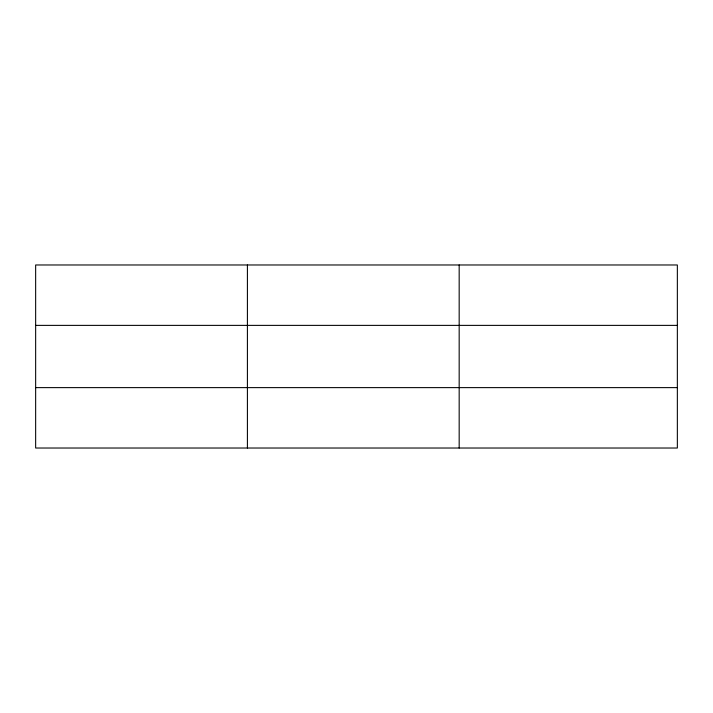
<?xml version="1.0" encoding="UTF-8"?>
<svg xmlns="http://www.w3.org/2000/svg" width="713" height="713" viewBox="0 0 713 713"><rect width="100%" height="100%" fill="white"/><g stroke="black" fill="none" stroke-linecap="round" stroke-linejoin="round"><path stroke-width="1.07" d="M247.411 264.978L247.411 448.022M459.172 264.978L459.172 448.022M677.35 325.378L677.35 264.978L35.65 264.978L35.65 448.022L677.35 448.022L677.35 325.378L35.65 325.378M35.65 387.622L677.35 387.622"/></g></svg>
